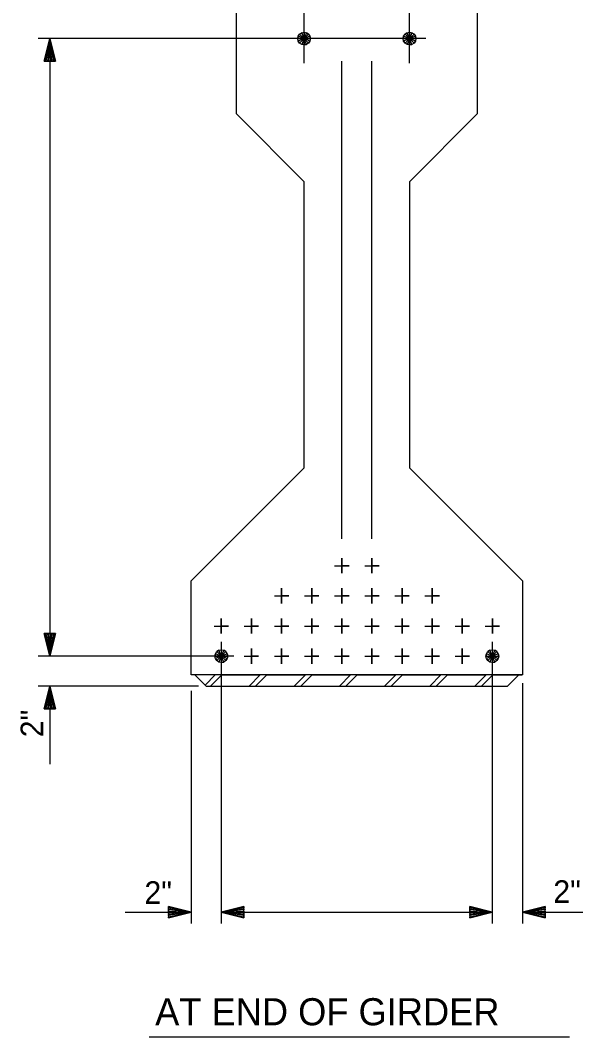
# Model space of a CAD drawing. Extents: x 0 to 34.7, y 0 to 24.5.
# Drawn here: x 11.34 to 14.45, y 14.27 to 19.89 of the extents above; entities that cross this region are included whole.
import ezdxf

# ---------------------------------------------------------------- set-up
doc = ezdxf.new("R2010")
doc.units = 0
for name, color, linetype in [('Dimension Lines', 7, 'Continuous'), ('Rebar Lines', 7, 'Continuous'), ('Structural Steel Lines', 7, 'Continuous'), ('Sup Concrete Girder Lines', 7, 'Continuous'), ('Text', 7, 'Continuous')]:
    doc.layers.add(name, color=color, linetype=linetype)

msp = doc.modelspace()

# ---------------------------------------------------------------- linework, layer by layer
at = {"layer": 'Dimension Lines'}
for p, q in [((12.9083, 19.6534), (12.9083, 21.2501)), ((13.4916, 19.6534), (13.4916, 21.2501)), ((13.5827, 19.7886), (11.4372, 19.7886)), ((11.5002, 19.7886), (11.5002, 16.3721)), ((13.1168, 17.0214), (13.1168, 19.6641)), ((13.2835, 17.0214), (13.2835, 19.6641)), ((12.45, 16.4514), (12.45, 14.8923)), ((13.9499, 16.4514), (13.9499, 14.8923)), ((12.5191, 16.3721), (11.4372, 16.3721)), ((12.3246, 16.2054), (11.4372, 16.2054)), ((11.5002, 16.2054), (11.5002, 15.7739)), ((14.1166, 16.2234), (14.1166, 14.8923)), ((12.2833, 16.1801), (12.2833, 14.8923)), ((11.9179, 14.9554), (12.2833, 14.9554)), ((12.45, 14.9554), (13.9499, 14.9554)), ((14.1166, 14.9554), (14.4499, 14.9554))]:
    msp.add_line(p, q, dxfattribs=at)
for points in [[(11.5002, 19.6636), (11.494, 19.6636), (11.5002, 19.7886), (11.4877, 19.6636), (11.4815, 19.6636), (11.5002, 19.7886), (11.4752, 19.6636), (11.469, 19.6636), (11.5002, 19.7886), (11.5315, 19.6636), (11.5252, 19.6636), (11.5002, 19.7886), (11.519, 19.6636), (11.5127, 19.6636), (11.5002, 19.7886), (11.5065, 19.6636), (11.469, 19.6636), (11.5315, 19.6636), (11.5002, 19.7886), (11.469, 19.6636)], [(13.077, 16.8722), (13.1169, 16.8722), (13.1567, 16.8722), (13.1169, 16.8722), (13.1169, 16.914), (13.1169, 16.8722), (13.1169, 16.8305), (13.1169, 16.8722)], [(13.2437, 16.8722), (13.2836, 16.8722), (13.3234, 16.8722), (13.2836, 16.8722), (13.2836, 16.914), (13.2836, 16.8722), (13.2836, 16.8305), (13.2836, 16.8722)], [(12.7436, 16.7055), (12.7834, 16.7055), (12.8233, 16.7055), (12.7834, 16.7055), (12.7834, 16.7473), (12.7834, 16.7055), (12.7834, 16.6637), (12.7834, 16.7055)], [(12.9103, 16.7055), (12.9501, 16.7055), (12.99, 16.7055), (12.9501, 16.7055), (12.9501, 16.7473), (12.9501, 16.7055), (12.9501, 16.6637), (12.9501, 16.7055)], [(13.077, 16.7055), (13.1169, 16.7055), (13.1567, 16.7055), (13.1169, 16.7055), (13.1169, 16.7473), (13.1169, 16.7055), (13.1169, 16.6637), (13.1169, 16.7055)], [(13.2437, 16.7055), (13.2836, 16.7055), (13.3234, 16.7055), (13.2836, 16.7055), (13.2836, 16.7473), (13.2836, 16.7055), (13.2836, 16.6637), (13.2836, 16.7055)], [(13.4105, 16.7055), (13.4503, 16.7055), (13.4901, 16.7055), (13.4503, 16.7055), (13.4503, 16.7473), (13.4503, 16.7055), (13.4503, 16.6637), (13.4503, 16.7055)], [(13.5772, 16.7055), (13.617, 16.7055), (13.6569, 16.7055), (13.617, 16.7055), (13.617, 16.7473), (13.617, 16.7055), (13.617, 16.6637), (13.617, 16.7055)], [(12.4101, 16.5388), (12.45, 16.5388), (12.4898, 16.5388), (12.45, 16.5388), (12.45, 16.5806), (12.45, 16.5388), (12.45, 16.497), (12.45, 16.5388)], [(12.5769, 16.5388), (12.6167, 16.5388), (12.6565, 16.5388), (12.6167, 16.5388), (12.6167, 16.5806), (12.6167, 16.5388), (12.6167, 16.497), (12.6167, 16.5388)], [(12.7436, 16.5388), (12.7834, 16.5388), (12.8233, 16.5388), (12.7834, 16.5388), (12.7834, 16.5806), (12.7834, 16.5388), (12.7834, 16.497), (12.7834, 16.5388)], [(12.9103, 16.5388), (12.9501, 16.5388), (12.99, 16.5388), (12.9501, 16.5388), (12.9501, 16.5806), (12.9501, 16.5388), (12.9501, 16.497), (12.9501, 16.5388)], [(13.077, 16.5388), (13.1169, 16.5388), (13.1567, 16.5388), (13.1169, 16.5388), (13.1169, 16.5806), (13.1169, 16.5388), (13.1169, 16.497), (13.1169, 16.5388)], [(13.2437, 16.5388), (13.2836, 16.5388), (13.3234, 16.5388), (13.2836, 16.5388), (13.2836, 16.5806), (13.2836, 16.5388), (13.2836, 16.497), (13.2836, 16.5388)], [(13.4105, 16.5388), (13.4503, 16.5388), (13.4901, 16.5388), (13.4503, 16.5388), (13.4503, 16.5806), (13.4503, 16.5388), (13.4503, 16.497), (13.4503, 16.5388)], [(13.5772, 16.5388), (13.617, 16.5388), (13.6569, 16.5388), (13.617, 16.5388), (13.617, 16.5806), (13.617, 16.5388), (13.617, 16.497), (13.617, 16.5388)], [(13.7439, 16.5388), (13.7837, 16.5388), (13.8236, 16.5388), (13.7837, 16.5388), (13.7837, 16.5806), (13.7837, 16.5388), (13.7837, 16.497), (13.7837, 16.5388)], [(13.9106, 16.5388), (13.9505, 16.5388), (13.9903, 16.5388), (13.9505, 16.5388), (13.9505, 16.5806), (13.9505, 16.5388), (13.9505, 16.497), (13.9505, 16.5388)], [(11.5002, 16.4971), (11.5065, 16.4971), (11.5002, 16.3721), (11.5127, 16.4971), (11.519, 16.4971), (11.5002, 16.3721), (11.5252, 16.4971), (11.5315, 16.4971), (11.5002, 16.3721), (11.469, 16.4971), (11.4752, 16.4971), (11.5002, 16.3721), (11.4815, 16.4971), (11.4877, 16.4971), (11.5002, 16.3721), (11.494, 16.4971), (11.5315, 16.4971), (11.469, 16.4971), (11.5002, 16.3721), (11.5315, 16.4971)], [(12.5769, 16.3721), (12.6167, 16.3721), (12.6565, 16.3721), (12.6167, 16.3721), (12.6167, 16.4139), (12.6167, 16.3721), (12.6167, 16.3303), (12.6167, 16.3721)], [(12.7436, 16.3721), (12.7834, 16.3721), (12.8233, 16.3721), (12.7834, 16.3721), (12.7834, 16.4139), (12.7834, 16.3721), (12.7834, 16.3303), (12.7834, 16.3721)], [(12.9103, 16.3721), (12.9501, 16.3721), (12.99, 16.3721), (12.9501, 16.3721), (12.9501, 16.4139), (12.9501, 16.3721), (12.9501, 16.3303), (12.9501, 16.3721)], [(13.077, 16.3721), (13.1169, 16.3721), (13.1567, 16.3721), (13.1169, 16.3721), (13.1169, 16.4139), (13.1169, 16.3721), (13.1169, 16.3303), (13.1169, 16.3721)], [(13.2437, 16.3721), (13.2836, 16.3721), (13.3234, 16.3721), (13.2836, 16.3721), (13.2836, 16.4139), (13.2836, 16.3721), (13.2836, 16.3303), (13.2836, 16.3721)], [(13.4105, 16.3721), (13.4503, 16.3721), (13.4901, 16.3721), (13.4503, 16.3721), (13.4503, 16.4139), (13.4503, 16.3721), (13.4503, 16.3303), (13.4503, 16.3721)], [(13.5772, 16.3721), (13.617, 16.3721), (13.6569, 16.3721), (13.617, 16.3721), (13.617, 16.4139), (13.617, 16.3721), (13.617, 16.3303), (13.617, 16.3721)], [(13.7439, 16.3721), (13.7837, 16.3721), (13.8236, 16.3721), (13.7837, 16.3721), (13.7837, 16.4139), (13.7837, 16.3721), (13.7837, 16.3303), (13.7837, 16.3721)], [(11.5002, 16.0804), (11.494, 16.0804), (11.5002, 16.2054), (11.4877, 16.0804), (11.4815, 16.0804), (11.5002, 16.2054), (11.4752, 16.0804), (11.469, 16.0804), (11.5002, 16.2054), (11.5315, 16.0804), (11.5252, 16.0804), (11.5002, 16.2054), (11.519, 16.0804), (11.5127, 16.0804), (11.5002, 16.2054), (11.5065, 16.0804), (11.469, 16.0804), (11.5315, 16.0804), (11.5002, 16.2054), (11.469, 16.0804)], [(12.1583, 14.9554), (12.1583, 14.9616), (12.2833, 14.9554), (12.1583, 14.9679), (12.1583, 14.9741), (12.2833, 14.9554), (12.1583, 14.9804), (12.1583, 14.9866), (12.2833, 14.9554), (12.1583, 14.9241), (12.1583, 14.9304), (12.2833, 14.9554), (12.1583, 14.9366), (12.1583, 14.9429), (12.2833, 14.9554), (12.1583, 14.9491), (12.1583, 14.9866), (12.1583, 14.9241), (12.2833, 14.9554), (12.1583, 14.9866)], [(12.575, 14.9554), (12.575, 14.9491), (12.45, 14.9554), (12.575, 14.9429), (12.575, 14.9366), (12.45, 14.9554), (12.575, 14.9304), (12.575, 14.9241), (12.45, 14.9554), (12.575, 14.9866), (12.575, 14.9804), (12.45, 14.9554), (12.575, 14.9741), (12.575, 14.9679), (12.45, 14.9554), (12.575, 14.9616), (12.575, 14.9241), (12.575, 14.9866), (12.45, 14.9554), (12.575, 14.9241)], [(13.8249, 14.9554), (13.8249, 14.9616), (13.9499, 14.9554), (13.8249, 14.9679), (13.8249, 14.9741), (13.9499, 14.9554), (13.8249, 14.9804), (13.8249, 14.9866), (13.9499, 14.9554), (13.8249, 14.9241), (13.8249, 14.9304), (13.9499, 14.9554), (13.8249, 14.9366), (13.8249, 14.9429), (13.9499, 14.9554), (13.8249, 14.9491), (13.8249, 14.9866), (13.8249, 14.9241), (13.9499, 14.9554), (13.8249, 14.9866)], [(14.2416, 14.9554), (14.2416, 14.9491), (14.1166, 14.9554), (14.2416, 14.9429), (14.2416, 14.9366), (14.1166, 14.9554), (14.2416, 14.9304), (14.2416, 14.9241), (14.1166, 14.9554), (14.2416, 14.9866), (14.2416, 14.9804), (14.1166, 14.9554), (14.2416, 14.9741), (14.2416, 14.9679), (14.1166, 14.9554), (14.2416, 14.9616), (14.2416, 14.9241), (14.2416, 14.9866), (14.1166, 14.9554), (14.2416, 14.9241)]]:
    msp.add_lwpolyline(points, dxfattribs=at)
at = {"layer": 'Rebar Lines'}
for points in [[(12.9083, 19.8239), (12.9217, 19.8212), (12.9332, 19.8136), (12.9408, 19.8021), (12.9435, 19.7886), (12.9408, 19.7752), (12.9332, 19.7637), (12.9218, 19.7561), (12.9083, 19.7534), (12.8948, 19.7561), (12.8834, 19.7637), (12.8757, 19.7752), (12.873, 19.7886), (12.8757, 19.8021), (12.8833, 19.8135), (12.8947, 19.8212), (12.9083, 19.8239), (12.9083, 19.7886), (12.9083, 19.7534), (12.9218, 19.7561), (12.9083, 19.7886), (12.9332, 19.7637), (12.9408, 19.7752), (12.9083, 19.7886), (12.9435, 19.7886), (12.9408, 19.8021), (12.9083, 19.7886), (12.9332, 19.8136), (12.9217, 19.8212), (12.9083, 19.7886), (12.8947, 19.8212), (12.8833, 19.8135), (12.9083, 19.7886), (12.8757, 19.8021), (12.873, 19.7886), (12.9083, 19.7886), (12.8757, 19.7752), (12.8834, 19.7637), (12.9083, 19.7886), (12.8948, 19.7561)], [(13.4916, 19.8239), (13.505, 19.8212), (13.5165, 19.8136), (13.5242, 19.8021), (13.5268, 19.7886), (13.5242, 19.7752), (13.5165, 19.7637), (13.5051, 19.7561), (13.4916, 19.7534), (13.4782, 19.7561), (13.4667, 19.7637), (13.459, 19.7752), (13.4563, 19.7886), (13.459, 19.8021), (13.4667, 19.8135), (13.4781, 19.8212), (13.4916, 19.8239), (13.4916, 19.7886), (13.4916, 19.7534), (13.5051, 19.7561), (13.4916, 19.7886), (13.5165, 19.7637), (13.5242, 19.7752), (13.4916, 19.7886), (13.5268, 19.7886), (13.5242, 19.8021), (13.4916, 19.7886), (13.5165, 19.8136), (13.505, 19.8212), (13.4916, 19.7886), (13.4781, 19.8212), (13.4667, 19.8135), (13.4916, 19.7886), (13.459, 19.8021), (13.4563, 19.7886), (13.4916, 19.7886), (13.459, 19.7752), (13.4667, 19.7637), (13.4916, 19.7886), (13.4782, 19.7561)], [(12.45, 16.4073), (12.4634, 16.4046), (12.4749, 16.397), (12.4825, 16.3856), (12.4852, 16.3721), (12.4825, 16.3586), (12.4749, 16.3472), (12.4635, 16.3396), (12.45, 16.3369), (12.4365, 16.3396), (12.4251, 16.3472), (12.4174, 16.3586), (12.4147, 16.3721), (12.4174, 16.3856), (12.425, 16.397), (12.4364, 16.4046), (12.45, 16.4073), (12.45, 16.3721), (12.45, 16.3369), (12.4635, 16.3396), (12.45, 16.3721), (12.4749, 16.3472), (12.4825, 16.3586), (12.45, 16.3721), (12.4852, 16.3721), (12.4825, 16.3856), (12.45, 16.3721), (12.4749, 16.397), (12.4634, 16.4046), (12.45, 16.3721), (12.4364, 16.4046), (12.425, 16.397), (12.45, 16.3721), (12.4174, 16.3856), (12.4147, 16.3721), (12.45, 16.3721), (12.4174, 16.3586), (12.4251, 16.3472), (12.45, 16.3721), (12.4365, 16.3396)], [(13.9499, 16.4073), (13.9633, 16.4046), (13.9748, 16.397), (13.9824, 16.3856), (13.9851, 16.3721), (13.9824, 16.3586), (13.9748, 16.3472), (13.9634, 16.3396), (13.9499, 16.3369), (13.9364, 16.3396), (13.925, 16.3472), (13.9173, 16.3586), (13.9146, 16.3721), (13.9173, 16.3856), (13.9249, 16.397), (13.9363, 16.4046), (13.9499, 16.4073), (13.9499, 16.3721), (13.9499, 16.3369), (13.9634, 16.3396), (13.9499, 16.3721), (13.9748, 16.3472), (13.9824, 16.3586), (13.9499, 16.3721), (13.9851, 16.3721), (13.9824, 16.3856), (13.9499, 16.3721), (13.9748, 16.397), (13.9633, 16.4046), (13.9499, 16.3721), (13.9363, 16.4046), (13.9249, 16.397), (13.9499, 16.3721), (13.9173, 16.3856), (13.9146, 16.3721), (13.9499, 16.3721), (13.9173, 16.3586), (13.925, 16.3472), (13.9499, 16.3721), (13.9364, 16.3396)]]:
    msp.add_lwpolyline(points, dxfattribs=at)
at = {"layer": 'Structural Steel Lines'}
for p, q in [((12.3666, 16.2054), (12.3041, 16.2679)), ((14.0333, 16.2054), (14.0958, 16.2679)), ((12.3666, 16.2054), (14.0333, 16.2054))]:
    msp.add_line(p, q, dxfattribs=at)
for points in [[(12.4158, 16.2679), (12.3599, 16.212), (12.3666, 16.2054), (12.3898, 16.2054), (12.4523, 16.2679), (12.6658, 16.2679), (12.6033, 16.2054), (12.6398, 16.2054), (12.7023, 16.2679), (12.9158, 16.2679), (12.8533, 16.2054), (12.8898, 16.2054), (12.9523, 16.2679), (13.1658, 16.2679), (13.1033, 16.2054), (13.1398, 16.2054), (13.2023, 16.2679), (13.4158, 16.2679), (13.3533, 16.2054), (13.3898, 16.2054), (13.4523, 16.2679), (13.6658, 16.2679), (13.6033, 16.2054), (13.6398, 16.2054), (13.7023, 16.2679)], [(13.6658, 16.2679), (13.6033, 16.2054), (13.6398, 16.2054), (13.7023, 16.2679), (13.9158, 16.2679), (13.8533, 16.2054), (13.8898, 16.2054), (13.9523, 16.2679), (14.1155, 16.2679)]]:
    msp.add_lwpolyline(points, dxfattribs=at)
at = {"layer": 'Sup Concrete Girder Lines'}
msp.add_lwpolyline([(12.5333, 19.9554), (13.1999, 19.9554), (13.8666, 19.9554), (13.8666, 19.372), (13.4916, 18.997), (13.4916, 17.4137), (14.1166, 16.7887), (14.1166, 16.2679), (12.2833, 16.2679), (12.2833, 16.7887), (12.9083, 17.4137), (12.9083, 18.997), (12.5333, 19.372), (12.5333, 19.9554)], dxfattribs=at)
at = {"layer": 'Text'}
msp.add_line((12.0511, 14.2668), (14.3769, 14.2668), dxfattribs=at)

# ---------------------------------------------------------------- texts
msp.add_text('2"', height=0.125, rotation=90, dxfattribs=at).set_placement((11.4645, 15.9232))
for s, height, p in [('2"', 0.125, (12.0246, 15.0016)), ('2"', 0.125, (14.2875, 15.007)), ('AT END OF GIRDER', 0.15, (12.0839, 14.3298))]:
    msp.add_text(s, height=height, dxfattribs=at).set_placement(p)

doc.saveas('drawing.dxf')
